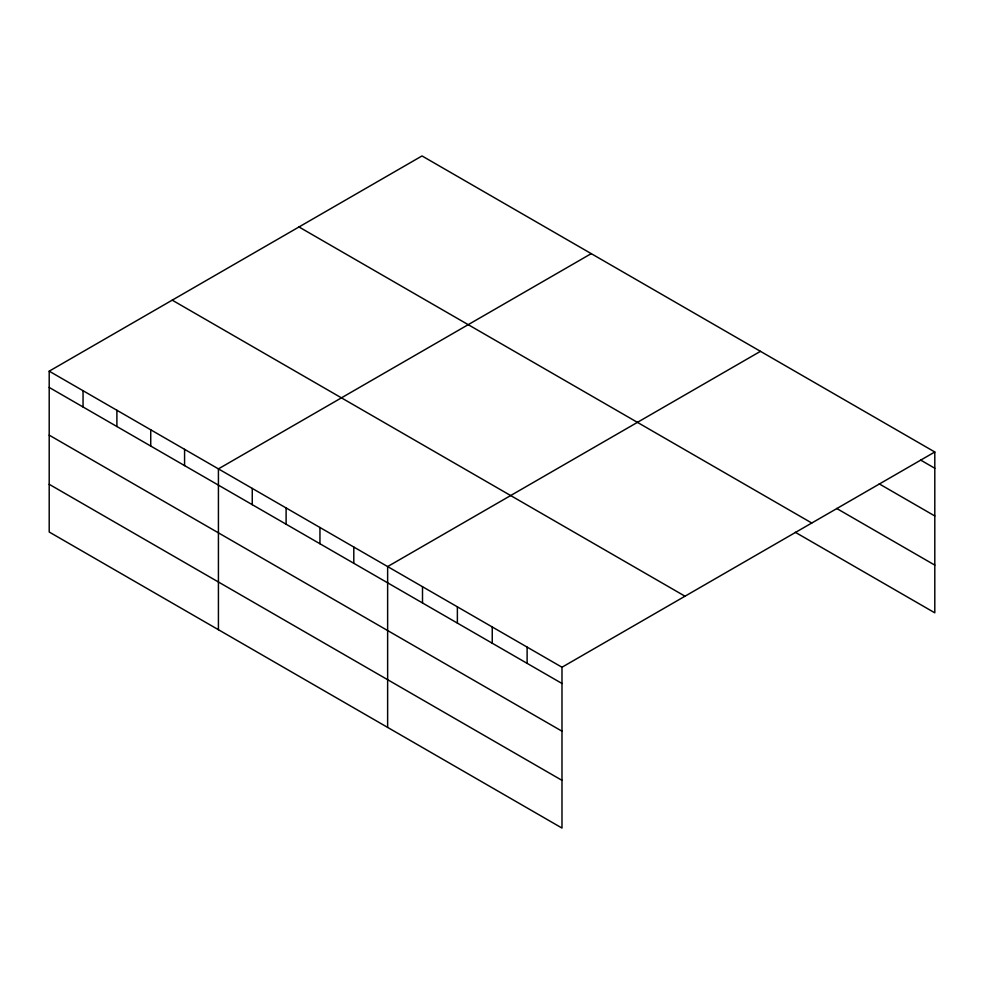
<?xml version="1.0" encoding="UTF-8"?>
<svg xmlns="http://www.w3.org/2000/svg" width="984" height="984" viewBox="0 0 984 984"><rect width="100%" height="100%" fill="white"/><g stroke="black" fill="none" stroke-linecap="round" stroke-linejoin="round"><path stroke-width="1.48" d="M561.987 731.198L561.987 667.238L49.2 371.177L49.2 532.012L561.987 828.061L561.987 731.198L49.2 435.149M49.2 371.177L422.013 155.939L934.8 451.988L934.8 612.823L795.318 532.295M591.236 253.638L218.423 468.876L218.423 629.711M760.447 351.337L387.634 566.575L387.634 727.397M561.987 667.238L934.8 451.988M920.594 460.045L934.8 468.249M879.265 483.894L934.8 515.96M836.646 508.445L934.8 565.111M298.988 226.972L811.775 523.021M172.225 300.157L685.012 596.206M49.2 387.438L561.987 683.486M49.2 484.3L561.987 780.349M527.116 647.103L527.116 663.364M492.246 626.968L492.246 643.229M457.376 606.845L457.376 623.093M422.505 586.71L422.505 602.958M353.797 547.043L353.797 563.291M319.948 527.498L319.948 543.758M286.11 507.953L286.11 524.214M252.261 488.421L252.261 504.669M184.574 449.344L184.574 465.592M150.737 429.799L150.737 446.059M116.887 410.267L116.887 426.515M83.05 390.722L83.05 406.982"/></g></svg>
